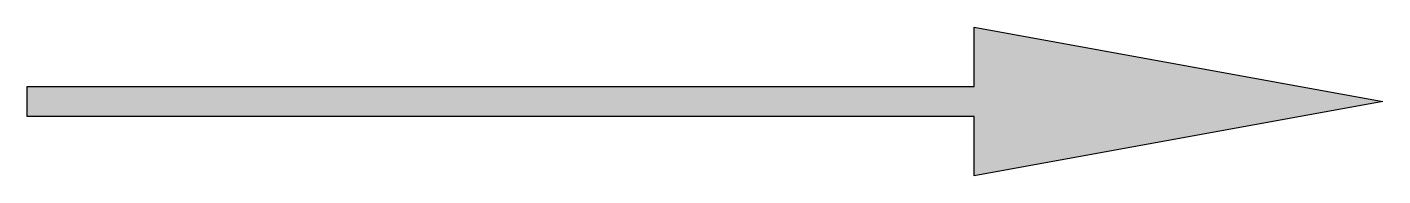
# Model space of a CAD drawing. Header units: metres. Extents: x 0 to 6.8, y -0.38 to 0.37.
import ezdxf

# ---------------------------------------------------------------- set-up
doc = ezdxf.new("R2010")
doc.units = ezdxf.units.M
doc.header["$LTSCALE"] = 0.2

msp = doc.modelspace()

# ---------------------------------------------------------------- hatches: boundary and pattern name
h = msp.add_hatch(color=256)
h.dxf.hatch_style = 1
h.paths.add_polyline_path([(4.75, 0.375), (4.75, 0.075), (0, 0.075), (0, -0.075), (4.75, -0.075), (4.75, -0.375), (6.8, 0)])

# ---------------------------------------------------------------- linework, layer by layer
msp.add_lwpolyline([(0, 0.075), (4.75, 0.075), (4.75, 0.375), (6.8, 0), (4.75, -0.375), (4.75, -0.075), (0, -0.075)], close=True)

doc.saveas('drawing.dxf')
